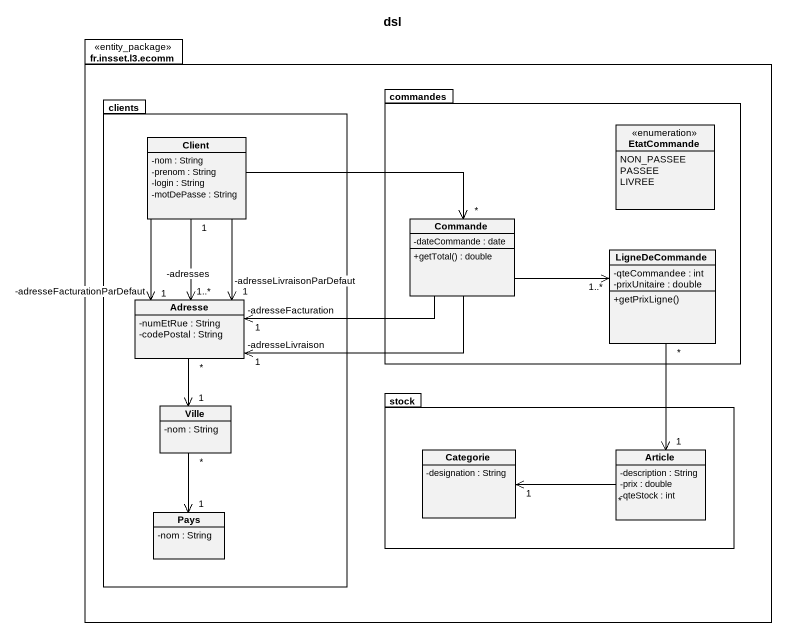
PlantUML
@startuml
title dsl
hide circle
hide empty members
skinparam classAttributeIconSize 0
package "fr.insset.l3.ecomm" as fr_insset_l3_ecomm <<entity_package>> {
  package commandes {
    enum EtatCommande {
      NON_PASSEE
      PASSEE
      LIVREE
    }
    class Commande {
      -dateCommande : date
      +getTotal() : double
    }
    class LigneDeCommande {
      -qteCommandee : int
      -prixUnitaire : double
      +getPrixLigne()
    }
  }
  package clients {
    class Client {
      -nom : String
      -prenom : String
      -login : String
      -motDePasse : String
    }
    class Adresse {
      -numEtRue : String
      -codePostal : String
    }
    class Ville {
      -nom : String
    }
    class Pays {
      -nom : String
    }
  }
  package stock {
    class Categorie {
      -designation : String
    }
    class Article {
      -description : String
      -prix : double
      -qteStock : int
    }
  }
}
Client -right-> "*" Commande
Client "1" --> "1..*\n-adresses" Adresse
Client --> "-adresseLivraisonParDefaut\n1" Adresse
Client --> "-adresseFacturationParDefaut\n1" Adresse
Commande -right-> "1..*" LigneDeCommande
Commande -left-> "-adresseFacturation\n1" Adresse
Commande -left-> "-adresseLivraison\n1" Adresse
LigneDeCommande "*" --> "1" Article
Adresse "*" --> "1" Ville
Ville "*" --> "1" Pays
Article "*" -left-> "1" Categorie
@enduml
